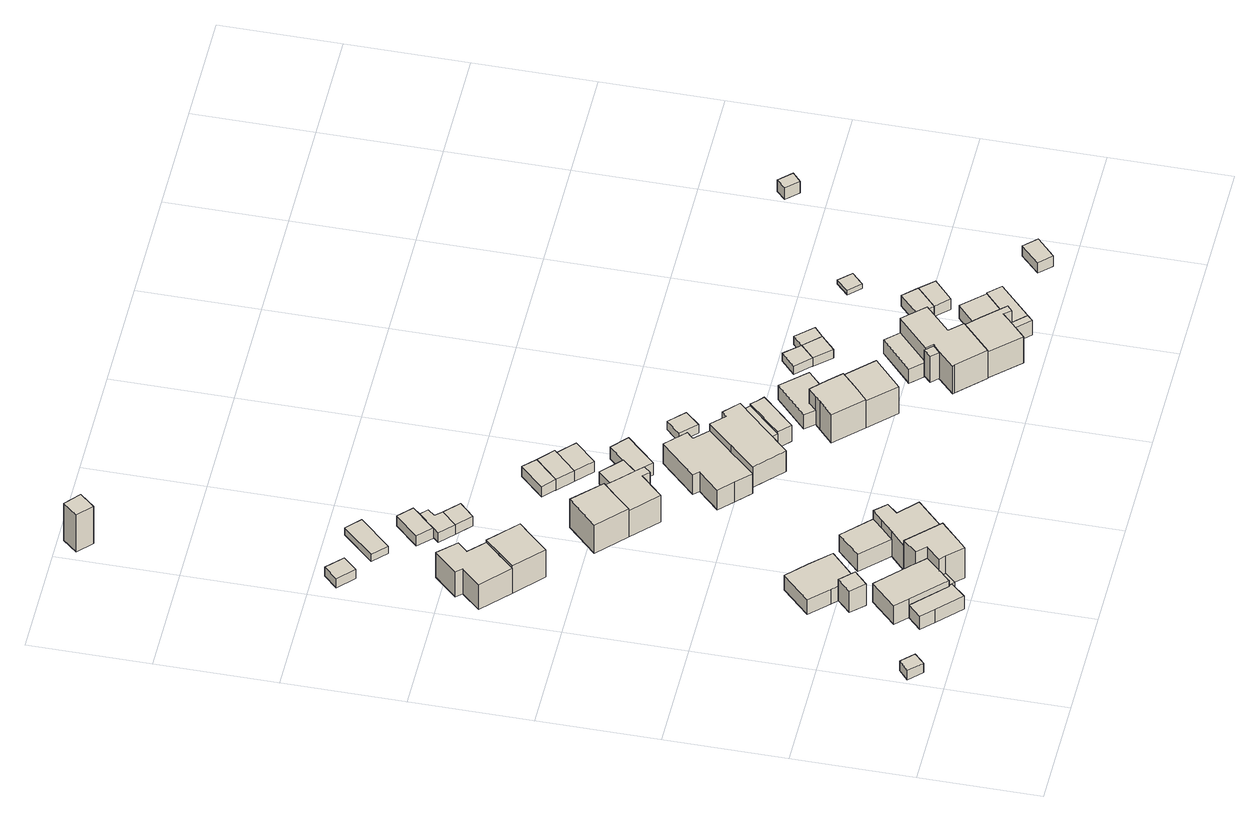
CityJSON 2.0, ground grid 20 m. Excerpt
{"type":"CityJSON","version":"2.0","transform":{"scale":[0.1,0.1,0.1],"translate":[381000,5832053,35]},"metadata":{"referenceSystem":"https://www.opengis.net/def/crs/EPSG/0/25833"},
"CityObjects":{
"building1":{"type":"Building","attributes":{"Gemeindeschluessel":"11000012","BezugspunktDach":"2200","function":"51009_1610","measuredHeight":2.04,"storeysAboveGround":0},"address":[{"country":"Germany","locality":"Berlin"}],"geometry":[{"type":"Solid","lod":"1","boundaries":[[[[0,1,2,3]],[[4,5,6,7]],[[4,7,3,2]],[[5,4,2,1]],[[6,5,1,0]],[[7,6,0,3]]]]}]},
"building2":{"type":"Building","attributes":{"Gemeindeschluessel":"11000012","BezugspunktDach":"2200","function":"31001_2463","measuredHeight":2.77,"storeysAboveGround":1},"address":[{"country":"Germany","locality":"Berlin","thoroughfareNumber":"4 (1)","thoroughfareName":"Altdammer Weg"}],"geometry":[{"type":"Solid","lod":"1","boundaries":[[[[8,9,10,11,12,13,14]],[[15,16,17,18,19,20,21]],[[15,21,14,13]],[[16,15,13,12]],[[17,16,12,11]],[[18,17,11,10]],[[19,18,10,9]],[[20,19,9,8]],[[21,20,8,14]]]]}]},
"building3":{"type":"Building","attributes":{"Gemeindeschluessel":"11000012","BezugspunktDach":"2200","function":"31001_2000","measuredHeight":4.46,"storeysAboveGround":1},"address":[{"country":"Germany","locality":"Berlin","thoroughfareNumber":"4 (2)","thoroughfareName":"Altdammer Weg"}],"geometry":[{"type":"Solid","lod":"1","boundaries":[[[[22,23,24,25]],[[26,27,28,29]],[[26,29,25,24]],[[27,26,24,23]],[[28,27,23,22]],[[29,28,22,25]]]]}]},
"building4":{"type":"Building","attributes":{"Gemeindeschluessel":"11000012","BezugspunktDach":"2200","function":"51009_1610","measuredHeight":2.53,"storeysAboveGround":0},"address":[{"country":"Germany","locality":"Berlin"}],"geometry":[{"type":"Solid","lod":"1","boundaries":[[[[10,30,31,32,11]],[[33,34,35,36,37]],[[33,37,11,32]],[[34,33,32,31]],[[35,34,31,30]],[[36,35,30,10]],[[37,36,10,11]]]]}]},
"building5":{"type":"Building","attributes":{"Gemeindeschluessel":"11000012","function":"31001_1010"},"address":[{"country":"Germany","locality":"Berlin","thoroughfareNumber":"4","thoroughfareName":"Altdammer Weg"}],"children":["building5-1","building5-2"]},
"building5-1":{"type":"BuildingPart","attributes":{"BezugspunktDach":"2200","measuredHeight":7.42,"storeysAboveGround":1},"parents":["building5"],"geometry":[{"type":"MultiSurface","lod":"1","boundaries":[[[38,39,40,41,42,43,44]],[[45,46,47,48,49,50,51]],[[52,53,54,51,44,43]],[[55,53,45,43,42]],[[47,46,42,41]],[[48,47,41,40]],[[49,48,40,39]],[[50,49,39,38]],[[51,50,38,44]],[[45,51,54,53,52]],[[46,45,53,55]]]}]},
"building5-2":{"type":"BuildingPart","attributes":{"BezugspunktDach":"2200","measuredHeight":3.98,"storeysAboveGround":1},"parents":["building5"],"geometry":[{"type":"MultiSurface","lod":"1","boundaries":[[[56,57,58,54,53,55,59,60]],[[61,46,45,51,62,63,64,65]],[[61,65,60,59]],[[46,61,59,55]],[[62,51,54,58]],[[63,62,58,57]],[[64,63,57,56]],[[65,64,56,60]],[[45,46,55,53,66]],[[53,54,51,45]]]}]},
"building6":{"type":"Building","attributes":{"Gemeindeschluessel":"11000012","BezugspunktDach":"2200","function":"31001_2000","measuredHeight":3.88,"storeysAboveGround":1},"address":[{"country":"Germany","locality":"Berlin","thoroughfareNumber":"2 (1)","thoroughfareName":"Altdammer Weg"}],"geometry":[{"type":"Solid","lod":"1","boundaries":[[[[67,68,69,70,71,72]],[[73,74,75,27,76,77]],[[73,77,72,71]],[[74,73,71,70]],[[75,74,70,69]],[[27,75,69,68]],[[76,27,68,67]],[[77,76,67,72]]]]}]},
"building7":{"type":"Building","attributes":{"Gemeindeschluessel":"11000012","BezugspunktDach":"2200","function":"31001_1010","measuredHeight":6.47,"storeysAboveGround":1},"address":[{"country":"Germany","locality":"Berlin","thoroughfareNumber":"21","thoroughfareName":"Regenwalder Weg"}],"geometry":[{"type":"Solid","lod":"1","boundaries":[[[[78,79,80,81,82,83,84,85,86]],[[87,88,89,90,91,92,93,94,95]],[[87,95,86,85]],[[88,87,85,84]],[[89,88,84,83]],[[90,89,83,82]],[[91,90,82,81]],[[92,91,81,80]],[[93,92,80,79]],[[94,93,79,78]],[[95,94,78,86]]]]}]},
"building8":{"type":"Building","attributes":{"Gemeindeschluessel":"11000012","BezugspunktDach":"2200","function":"31001_1010","measuredHeight":6.47,"storeysAboveGround":1},"address":[{"country":"Germany","locality":"Berlin","thoroughfareNumber":"23","thoroughfareName":"Regenwalder Weg"}],"geometry":[{"type":"Solid","lod":"1","boundaries":[[[[96,97,98,99,100,101]],[[93,92,102,103,104,94]],[[93,94,101,100]],[[92,93,100,99]],[[102,92,99,98]],[[103,102,98,97]],[[104,103,97,96]],[[94,104,96,101]]]]}]},
"building9":{"type":"Building","attributes":{"Gemeindeschluessel":"11000012","function":"31001_1010"},"address":[{"country":"Germany","locality":"Berlin","thoroughfareNumber":"2","thoroughfareName":"Altdammer Weg"}],"children":["building9-1","building9-2"]},
"building9-1":{"type":"BuildingPart","attributes":{"BezugspunktDach":"2200","measuredHeight":6.3,"storeysAboveGround":1},"parents":["building9"],"geometry":[{"type":"MultiSurface","lod":"1","boundaries":[[[105,106,107,108,109,110,111,112,113]],[[114,115,116,117,118,119,48,120,47]],[[114,47,113,112]],[[121,122,114,112,111]],[[123,121,115,111,110]],[[117,116,110,109]],[[118,117,109,108]],[[119,118,108,107]],[[48,119,107,106]],[[120,48,106,105]],[[47,120,105,113]],[[115,114,122,121]],[[124,116,115,121,123]]]}]},
"building9-2":{"type":"BuildingPart","attributes":{"BezugspunktDach":"2200","measuredHeight":3.54,"storeysAboveGround":1},"parents":["building9"],"geometry":[{"type":"MultiSurface","lod":"1","boundaries":[[[122,123,125,126]],[[127,116,114,128]],[[127,128,126,125]],[[116,127,125,123]],[[128,114,122,126]],[[114,115,121,122]],[[123,121,115,116]]]}]},
"building10":{"type":"Building","attributes":{"Gemeindeschluessel":"11000012","BezugspunktDach":"2200","function":"31001_2000","measuredHeight":1.93,"storeysAboveGround":1},"address":[{"country":"Germany","locality":"Berlin","thoroughfareNumber":"19 (2)","thoroughfareName":"Regenwalder Weg"}],"geometry":[{"type":"Solid","lod":"1","boundaries":[[[[129,130,131,132]],[[133,134,135,136]],[[133,136,132,131]],[[134,133,131,130]],[[135,134,130,129]],[[136,135,129,132]]]]}]},
"building11":{"type":"Building","attributes":{"Gemeindeschluessel":"11000012","BezugspunktDach":"2200","function":"31001_1010","measuredHeight":6.6,"storeysAboveGround":1},"address":[{"country":"Germany","locality":"Berlin","thoroughfareNumber":"25","thoroughfareName":"Regenwalder Weg"}],"geometry":[{"type":"Solid","lod":"1","boundaries":[[[[137,138,139,140,141]],[[142,143,144,145,146]],[[142,146,141,140]],[[143,142,140,139]],[[144,143,139,138]],[[145,144,138,137]],[[146,145,137,141]]]]}]},
"building12":{"type":"Building","attributes":{"Gemeindeschluessel":"11000012","BezugspunktDach":"2200","function":"31001_2463","measuredHeight":1.44,"storeysAboveGround":1},"address":[{"country":"Germany","locality":"Berlin","thoroughfareNumber":"19 (1)","thoroughfareName":"Regenwalder Weg"}],"geometry":[{"type":"Solid","lod":"1","boundaries":[[[[147,148,149,150]],[[151,152,153,154]],[[151,154,150,149]],[[152,151,149,148]],[[153,152,148,147]],[[154,153,147,150]]]]}]},
"building13":{"type":"Building","attributes":{"Gemeindeschluessel":"11000012","BezugspunktDach":"2200","function":"31001_2000","measuredHeight":2.02,"storeysAboveGround":1},"address":[{"country":"Germany","locality":"Berlin","thoroughfareNumber":"21 (2)","thoroughfareName":"Regenwalder Weg"}],"geometry":[{"type":"Solid","lod":"1","boundaries":[[[[155,156,157,158,159,160,161]],[[162,163,164,165,166,167,168]],[[162,168,161,160]],[[163,162,160,159]],[[164,163,159,158]],[[165,164,158,157]],[[166,165,157,156]],[[167,166,156,155]],[[168,167,155,161]]]]}]},
"building14":{"type":"Building","attributes":{"Gemeindeschluessel":"11000012","BezugspunktDach":"2200","function":"31001_2463","measuredHeight":2.25,"storeysAboveGround":1},"address":[{"country":"Germany","locality":"Berlin","thoroughfareNumber":"21 (1)","thoroughfareName":"Regenwalder Weg"}],"geometry":[{"type":"Solid","lod":"1","boundaries":[[[[160,159,169,170,171]],[[172,173,174,175,176]],[[172,176,171,170]],[[173,172,170,169]],[[174,173,169,159]],[[175,174,159,160]],[[176,175,160,171]]]]}]},
"building15":{"type":"Building","attributes":{"Gemeindeschluessel":"11000012","BezugspunktDach":"2200","function":"31001_2000","measuredHeight":1.99,"storeysAboveGround":1},"address":[{"country":"Germany","locality":"Berlin","thoroughfareNumber":"23 (1)","thoroughfareName":"Regenwalder Weg"}],"geometry":[{"type":"Solid","lod":"1","boundaries":[[[[177,178,156,155]],[[166,179,180,167]],[[166,167,155,156]],[[179,166,156,178]],[[180,179,178,177]],[[167,180,177,155]]]]}]},
"building16":{"type":"Building","attributes":{"Gemeindeschluessel":"11000012","BezugspunktDach":"2200","function":"31001_2000","measuredHeight":7.92,"storeysAboveGround":1},"address":[{"country":"Germany","locality":"Berlin","thoroughfareNumber":"13 (3)","thoroughfareName":"Regenwalder Weg"}],"geometry":[{"type":"Solid","lod":"1","boundaries":[[[[181,182,183,184]],[[185,186,187,188]],[[185,188,184,183]],[[186,185,183,182]],[[187,186,182,181]],[[188,187,181,184]]]]}]},
"building17":{"type":"Building","attributes":{"Gemeindeschluessel":"11000012","function":"31001_1010"},"address":[{"country":"Germany","locality":"Berlin","thoroughfareNumber":"27","thoroughfareName":"Regenwalder Weg"}],"children":["building17-1","building17-2"]},
"building17-1":{"type":"BuildingPart","attributes":{"BezugspunktDach":"2200","measuredHeight":6.78,"storeysAboveGround":1},"parents":["building17"],"geometry":[{"type":"MultiSurface","lod":"1","boundaries":[[[189,190,191,192,193,194,195,196,197]],[[144,143,198,199,200,201,202,203,145]],[[144,145,197,196]],[[143,144,196,195]],[[198,143,195,194]],[[204,205,194,193]],[[200,199,193,192],[206,204,199,200]],[[201,200,192,191]],[[202,201,191,190]],[[203,202,190,189]],[[145,203,189,197]],[[199,198,205,204]],[[204,206,200,199]]]}]},
"building17-2":{"type":"BuildingPart","attributes":{"BezugspunktDach":"2200","measuredHeight":2.54,"storeysAboveGround":1},"parents":["building17"],"geometry":[{"type":"MultiSurface","lod":"1","boundaries":[[[206,207,208,209,205]],[[210,211,212,200,198]],[[210,198,205,209]],[[211,210,209,208]],[[212,211,208,207]],[[200,212,207,206]],[[200,199,213]],[[198,213,199,204,205]],[[204,199,200,206]]]}]},
"building18":{"type":"Building","attributes":{"Gemeindeschluessel":"11000012","BezugspunktDach":"2200","function":"31001_2463","measuredHeight":2.21,"storeysAboveGround":1},"address":[{"country":"Germany","locality":"Berlin","thoroughfareNumber":"25 (2)","thoroughfareName":"Regenwalder Weg"}],"geometry":[{"type":"Solid","lod":"1","boundaries":[[[[214,215,216,217]],[[218,219,220,221]],[[218,221,217,216]],[[219,218,216,215]],[[220,219,215,214]],[[221,220,214,217]]]]}]},
"building19":{"type":"Building","attributes":{"Gemeindeschluessel":"11000012","BezugspunktDach":"2200","function":"31001_1010","measuredHeight":8.39,"storeysAboveGround":1},"address":[{"country":"Germany","locality":"Berlin","thoroughfareNumber":"29","thoroughfareName":"Regenwalder Weg"}],"geometry":[{"type":"Solid","lod":"1","boundaries":[[[[222,223,224,225,226,227,228,229,230,231]],[[232,233,234,235,236,237,238,239,240,241]],[[232,241,231,230]],[[233,232,230,229]],[[234,233,229,228]],[[235,234,228,227]],[[236,235,227,226]],[[237,236,226,225]],[[238,237,225,224]],[[239,238,224,223]],[[240,239,223,222]],[[241,240,222,231]]]]}]},
"building20":{"type":"Building","attributes":{"Gemeindeschluessel":"11000012","BezugspunktDach":"2200","function":"31001_2463","measuredHeight":2.27,"storeysAboveGround":1},"address":[{"country":"Germany","locality":"Berlin","thoroughfareNumber":"25 (1)","thoroughfareName":"Regenwalder Weg"}],"geometry":[{"type":"Solid","lod":"1","boundaries":[[[[242,243,244,215,214]],[[245,246,247,248,249]],[[245,249,214,215]],[[246,245,215,244]],[[247,246,244,243]],[[248,247,243,242]],[[249,248,242,214]]]]}]},
"building21":{"type":"Building","attributes":{"Gemeindeschluessel":"11000012","BezugspunktDach":"2200","function":"31001_2463","measuredHeight":2.52,"storeysAboveGround":1},"address":[{"country":"Germany","locality":"Berlin","thoroughfareNumber":"27 (1)","thoroughfareName":"Regenwalder Weg"}],"geometry":[{"type":"Solid","lod":"1","boundaries":[[[[250,251,252,253,254]],[[211,255,256,257,212]],[[211,212,254,253]],[[255,211,253,252]],[[256,255,252,251]],[[257,256,251,250]],[[212,257,250,254]]]]}]},
"building22":{"type":"Building","attributes":{"Gemeindeschluessel":"11000012","BezugspunktDach":"2200","function":"31001_2000","measuredHeight":2.31,"storeysAboveGround":1},"address":[{"country":"Germany","locality":"Berlin","thoroughfareNumber":"27 (2)","thoroughfareName":"Regenwalder Weg"}],"geometry":[{"type":"Solid","lod":"1","boundaries":[[[[258,259,243,242]],[[247,260,261,248]],[[247,248,242,243]],[[260,247,243,259]],[[261,260,259,258]],[[248,261,258,242]]]]}]},
"building23":{"type":"Building","attributes":{"Gemeindeschluessel":"11000012","function":"31001_1010"},"address":[{"country":"Germany","locality":"Berlin","thoroughfareNumber":"31","thoroughfareName":"Regenwalder Weg"}],"children":["building23-1","building23-2"]},
"building23-1":{"type":"BuildingPart","attributes":{"BezugspunktDach":"2200","measuredHeight":6.86,"storeysAboveGround":1},"parents":["building23"],"geometry":[{"type":"MultiSurface","lod":"1","boundaries":[[[262,263,264,265,266,267,268,269,270]],[[271,272,273,274,275,276,277,278,279]],[[271,279,270,269]],[[272,271,269,268]],[[273,272,268,267]],[[274,273,267,266]],[[275,274,266,265]],[[280,281,265,264]],[[282,280,276,264,263]],[[278,277,263,262]],[[279,278,262,270]],[[276,275,281,280]],[[277,283,276,280,282]]]}]},
"building23-2":{"type":"BuildingPart","attributes":{"BezugspunktDach":"2200","measuredHeight":2.85,"storeysAboveGround":1},"parents":["building23"],"geometry":[{"type":"MultiSurface","lod":"1","boundaries":[[[284,285,281,282]],[[275,286,287,277]],[[286,275,281,285]],[[287,286,285,284]],[[277,287,284,282]],[[276,280,281,275]],[[282,280,276,277]]]}]},
"building24":{"type":"Building","attributes":{"Gemeindeschluessel":"11000012","BezugspunktDach":"2200","function":"31001_2463","measuredHeight":3.69,"storeysAboveGround":1},"address":[{"country":"Germany","locality":"Berlin","thoroughfareNumber":"31 (1)","thoroughfareName":"Regenwalder Weg"}],"geometry":[{"type":"Solid","lod":"1","boundaries":[[[[288,289,290,291,292]],[[293,294,295,296,297]],[[293,297,292,291]],[[294,293,291,290]],[[295,294,290,289]],[[296,295,289,288]],[[297,296,288,292]]]]}]},
"building25":{"type":"Building","attributes":{"Gemeindeschluessel":"11000012","BezugspunktDach":"2200","function":"31001_2000","measuredHeight":1.82,"storeysAboveGround":1},"address":[{"country":"Germany","locality":"Berlin","thoroughfareNumber":"29 (1)","thoroughfareName":"Regenwalder Weg"}],"geometry":[{"type":"Solid","lod":"1","boundaries":[[[[298,299,300,301]],[[302,303,304,305]],[[302,305,301,300]],[[303,302,300,299]],[[304,303,299,298]],[[305,304,298,301]]]]}]},
"building26":{"type":"Building","attributes":{"Gemeindeschluessel":"11000012","function":"31001_1010"},"address":[{"country":"Germany","locality":"Berlin","thoroughfareNumber":"33","thoroughfareName":"Regenwalder Weg"}],"children":["building26-1","building26-2"]},
"building26-1":{"type":"BuildingPart","attributes":{"BezugspunktDach":"2200","measuredHeight":6.38,"storeysAboveGround":1},"parents":["building26"],"geometry":[{"type":"MultiSurface","lod":"1","boundaries":[[[306,307,308,309,310,311,312,313]],[[314,315,316,317,318,319,320,321]],[[314,321,313,312]],[[315,314,312,311]],[[322,323,315,311,310]],[[317,316,310,309],[317,324,322,316]],[[318,317,309,308]],[[319,318,308,307]],[[320,319,307,306]],[[321,320,306,313]],[[316,315,323,322]],[[324,317,316,322]]]}]},
"building26-2":{"type":"BuildingPart","attributes":{"BezugspunktDach":"2200","measuredHeight":2.95,"storeysAboveGround":1},"parents":["building26"],"geometry":[{"type":"Solid","lod":"1","boundaries":[[[[323,322,324,325,326,327]],[[328,329,317,316,315,330]],[[328,330,327,326]],[[329,328,326,325]],[[317,329,325,324]],[[330,315,323,327]],[[316,317,324,322]],[[315,316,322,323]]]]}]},
"building27":{"type":"Building","attributes":{"Gemeindeschluessel":"11000012","BezugspunktDach":"2200","function":"31001_1010","measuredHeight":5.72,"storeysAboveGround":1},"address":[{"country":"Germany","locality":"Berlin","thoroughfareNumber":"35","thoroughfareName":"Regenwalder Weg"}],"geometry":[{"type":"Solid","lod":"1","boundaries":[[[[331,332,333,334]],[[318,335,336,320]],[[318,320,334,333]],[[335,318,333,332]],[[336,335,332,331]],[[320,336,331,334]]]]}]},
"building28":{"type":"Building","attributes":{"Gemeindeschluessel":"11000012","BezugspunktDach":"2200","function":"51009_1610","measuredHeight":5.48,"storeysAboveGround":0},"address":[{"country":"Germany","locality":"Berlin"}],"geometry":[{"type":"Solid","lod":"1","boundaries":[[[[337,338,339,340,341]],[[342,343,344,345,346]],[[342,346,341,340]],[[343,342,340,339]],[[344,343,339,338]],[[345,344,338,337]],[[346,345,337,341]]]]}]},
"building29":{"type":"Building","attributes":{"Gemeindeschluessel":"11000012","BezugspunktDach":"2200","function":"31001_1010","measuredHeight":5.87,"storeysAboveGround":1},"address":[{"country":"Germany","locality":"Berlin","thoroughfareNumber":"37","thoroughfareName":"Regenwalder Weg"}],"geometry":[{"type":"Solid","lod":"1","boundaries":[[[[347,348,349,350,351,352,353,354,355,356]],[[357,358,359,360,361,362,363,364,365,366]],[[357,366,356,355]],[[358,357,355,354]],[[359,358,354,353]],[[360,359,353,352]],[[361,360,352,351]],[[362,361,351,350]],[[363,362,350,349]],[[364,363,349,348]],[[365,364,348,347]],[[366,365,347,356]]]]}]},
"building30":{"type":"Building","attributes":{"Gemeindeschluessel":"11000012","BezugspunktDach":"2200","function":"31001_2463","measuredHeight":2.91,"storeysAboveGround":1},"address":[{"country":"Germany","locality":"Berlin","thoroughfareNumber":"37 (1)","thoroughfareName":"Regenwalder Weg"}],"geometry":[{"type":"Solid","lod":"1","boundaries":[[[[367,368,369,370,371]],[[372,373,374,375,376]],[[372,376,371,370]],[[373,372,370,369]],[[374,373,369,368]],[[375,374,368,367]],[[376,375,367,371]]]]}]},
"building31":{"type":"Building","attributes":{"Gemeindeschluessel":"11000012","BezugspunktDach":"2200","function":"31001_2000","measuredHeight":1.69,"storeysAboveGround":1},"address":[{"country":"Germany","locality":"Berlin","thoroughfareNumber":"33 (1)","thoroughfareName":"Regenwalder Weg"}],"geometry":[{"type":"Solid","lod":"1","boundaries":[[[[377,378,379,380]],[[381,382,383,384]],[[381,384,380,379]],[[382,381,379,378]],[[383,382,378,377]],[[384,383,377,380]]]]}]},
"building32":{"type":"Building","attributes":{"Gemeindeschluessel":"11000012","BezugspunktDach":"2200","function":"31001_2000","measuredHeight":1.76,"storeysAboveGround":1},"address":[{"country":"Germany","locality":"Berlin","thoroughfareNumber":"35 (1)","thoroughfareName":"Regenwalder Weg"}],"geometry":[{"type":"Solid","lod":"1","boundaries":[[[[385,386,378,377]],[[387,388,389,390]],[[387,390,377,378]],[[388,387,378,386]],[[389,388,386,385]],[[390,389,385,377]]]]}]},
"building33":{"type":"Building","attributes":{"Gemeindeschluessel":"11000012","function":"31001_1010"},"address":[{"country":"Germany","locality":"Berlin","thoroughfareNumber":"39","thoroughfareName":"Regenwalder Weg"}],"children":["building33-1","building33-2"]},
"building33-1":{"type":"BuildingPart","attributes":{"BezugspunktDach":"2200","measuredHeight":6.15,"storeysAboveGround":1},"parents":["building33"],"geometry":[{"type":"MultiSurface","lod":"1","boundaries":[[[391,392,393,394,395,396,397,398,399,400]],[[401,402,403,404,405,406,407,408,409,410]],[[401,410,400,399]],[[402,401,399,398]],[[403,402,398,397]],[[411,412,403,397,396]],[[405,404,396,395]],[[406,405,395,394]],[[407,406,394,393]],[[408,407,393,392]],[[409,408,392,391]],[[410,409,391,400]],[[404,403,412,411]]]}]},
"building33-2":{"type":"BuildingPart","attributes":{"BezugspunktDach":"2200","measuredHeight":2.85,"storeysAboveGround":1},"parents":["building33"],"geometry":[{"type":"MultiSurface","lod":"1","boundaries":[[[411,413,414,412]],[[415,416,404,403]],[[415,403,412,414]],[[416,415,414,413]],[[404,416,413,411]],[[403,404,411,412,417]]]}]},
"building34":{"type":"Building","attributes":{"Gemeindeschluessel":"11000012","BezugspunktDach":"2200","function":"51009_1610","measuredHeight":3.1,"storeysAboveGround":0},"address":[{"country":"Germany","locality":"Berlin"}],"geometry":[{"type":"Solid","lod":"1","boundaries":[[[[418,419,420,421,422]],[[423,424,425,426,427]],[[423,427,422,421]],[[424,423,421,420]],[[425,424,420,419]],[[426,425,419,418]],[[427,426,418,422]]]]}]},
"building35":{"type":"Building","attributes":{"Gemeindeschluessel":"11000012","BezugspunktDach":"2200","function":"51009_1610","measuredHeight":1.72,"storeysAboveGround":0},"address":[{"country":"Germany","locality":"Berlin"}],"geometry":[{"type":"Solid","lod":"1","boundaries":[[[[386,428,429,378]],[[430,431,432,382]],[[430,382,378,429]],[[431,430,429,428]],[[432,431,428,386]],[[382,432,386,378]]]]}]},
"building36":{"type":"Building","attributes":{"Gemeindeschluessel":"11000012","BezugspunktDach":"2200","function":"31001_2463","measuredHeight":3.16,"storeysAboveGround":1},"address":[{"country":"Germany","locality":"Berlin","thoroughfareNumber":"39 (1)","thoroughfareName":"Regenwalder Weg"}],"geometry":[{"type":"Solid","lod":"1","boundaries":[[[[419,433,434,420]],[[435,436,425,424]],[[435,424,420,434]],[[436,435,434,433]],[[425,436,433,419]],[[424,425,419,420]]]]}]},
"building37":{"type":"Building","attributes":{"Gemeindeschluessel":"11000012","BezugspunktDach":"2200","function":"31001_2723","measuredHeight":2.55,"storeysAboveGround":1},"address":[{"country":"Germany","locality":"Berlin","thoroughfareNumber":"37 (2)","thoroughfareName":"Regenwalder Weg"}],"geometry":[{"type":"Solid","lod":"1","boundaries":[[[[437,438,439,440,441]],[[442,443,444,445,446]],[[442,446,441,440]],[[443,442,440,439]],[[444,443,439,438]],[[445,444,438,437]],[[446,445,437,441]]]]}]},
"building38":{"type":"Building","attributes":{"Gemeindeschluessel":"11000012","BezugspunktDach":"2200","function":"31001_2000","measuredHeight":2.17,"storeysAboveGround":1},"address":[{"country":"Germany","locality":"Berlin","thoroughfareNumber":"39 (2)","thoroughfareName":"Regenwalder Weg"}],"geometry":[{"type":"Solid","lod":"1","boundaries":[[[[447,448,439,437]],[[449,450,451,452]],[[449,452,437,439]],[[450,449,439,448]],[[451,450,448,447]],[[452,451,447,437]]]]}]},
"building39":{"type":"Building","attributes":{"Gemeindeschluessel":"11000012","BezugspunktDach":"2200","function":"31001_2000","measuredHeight":0.935,"storeysAboveGround":1},"address":[{"country":"Germany","locality":"Berlin","thoroughfareNumber":"37 (3)","thoroughfareName":"Regenwalder Weg"}],"geometry":[{"type":"Solid","lod":"1","boundaries":[[[[453,454,455,456]],[[457,458,459,460]],[[457,460,456,455]],[[458,457,455,454]],[[459,458,454,453]],[[460,459,453,456]]]]}]},
"building40":{"type":"Building","attributes":{"Gemeindeschluessel":"11000012","BezugspunktDach":"2200","function":"31001_2463","measuredHeight":2.17,"storeysAboveGround":1},"address":[{"country":"Germany","locality":"Berlin","thoroughfareNumber":"41 (1)","thoroughfareName":"Regenwalder Weg"}],"geometry":[{"type":"Solid","lod":"1","boundaries":[[[[461,462,463,464]],[[465,466,467,468]],[[465,468,464,463]],[[466,465,463,462]],[[467,466,462,461]],[[468,467,461,464]]]]}]},
"building41":{"type":"Building","attributes":{"Gemeindeschluessel":"11000012","BezugspunktDach":"2200","function":"31001_2000","measuredHeight":2.33,"storeysAboveGround":1},"address":[{"country":"Germany","locality":"Berlin","thoroughfareNumber":"37 (4)","thoroughfareName":"Regenwalder Weg"}],"geometry":[{"type":"Solid","lod":"1","boundaries":[[[[469,470,471,472]],[[473,474,475,476]],[[473,476,472,471]],[[474,473,471,470]],[[475,474,470,469]],[[476,475,469,472]]]]}]}
},
"vertices":[
[24,37,30],[41,54,30],[21,74,30],[3,58,30],[21,74,10],[41,54,10],[24,37,10],[3,58,10],
[134,42,40],[172,5,40],[194,29,40],[189,34,40],[188,32,40],[135,83,40],[114,62,40],[135,83,12],[188,32,12],[189,34,12],[194,29,12],[172,5,12],[134,42,12],[114,62,12],
[149,154,57],[172,176,57],[150,198,57],[128,176,57],[150,198,12],[172,176,12],[149,154,12],[128,176,12],
[198,25,40],[215,43,40],[206,51,40],[206,51,14],[215,43,14],[198,25,14],[194,29,14],[189,34,14],
[215,43,77],[239,18,77],[285,63,77],[235,113,77],[214,90,77],[229,75,77],[206,51,77],[229,75,13],[214,90,13],[235,113,13],[285,63,13],[239,18,13],[215,43,13],[206,51,13],[229,75,45],[229,75,53],[206,51,53],[214,90,53],
[135,83,53],[188,32,53],[189,34,53],[157,145,53],[115,103,53],[157,145,13],[189,34,13],[188,32,13],[135,83,13],[115,103,13],[229,75,42],
[141,207,43],[172,176,43],[219,221,43],[188,253,43],[156,284,43],[110,238,43],[156,284,12],[188,253,12],[219,221,12],[141,207,12],[110,238,12],
[57,690,69],[81,716,69],[105,741,69],[79,766,69],[95,783,69],[67,812,69],[31,774,69],[40,764,69],[11,733,69],[40,764,16],[31,774,16],[67,812,16],[95,783,16],[79,766,16],[105,741,16],[81,716,16],[57,690,16],[11,733,16],
[103,647,74],[127,673,74],[151,698,74],[105,741,74],[81,716,74],[57,690,74],[151,698,16],[127,673,16],[103,647,16],
[260,88,67],[285,63,67],[333,110,67],[302,139,67],[318,156,67],[300,175,67],[283,158,67],[262,138,67],[235,113,67],[262,138,13],[283,158,13],[300,175,13],[318,156,13],[302,139,13],[333,110,13],[260,88,13],[283,158,49],[262,138,49],[300,175,49],[300,175,40],
[255,219,49],[218,182,49],[255,219,13],[218,182,13],
[36,931,38],[57,954,38],[31,979,38],[9,956,38],[31,979,19],[57,954,19],[36,931,19],[9,956,19],
[216,541,76],[239,566,76],[263,590,76],[218,634,76],[169,585,76],[218,634,16],[263,590,16],[239,566,16],[216,541,16],[169,585,16],
[100,894,34],[150,946,34],[126,968,34],[77,916,34],[126,968,19],[150,946,19],[100,894,19],[77,916,19],
[163,802,39],[187,827,39],[177,838,39],[187,850,39],[175,861,39],[149,834,39],[140,824,39],[149,834,19],[175,861,19],[187,850,19],[177,838,19],[187,827,19],[163,802,19],[140,824,19],
[186,873,39],[164,894,39],[127,856,39],[164,894,17],[186,873,17],[175,861,17],[149,834,17],[127,856,17],
[187,780,39],[211,804,39],[211,804,19],[187,780,19],
[26,1341,99],[48,1366,99],[23,1387,99],[2,1363,99],[23,1387,20],[48,1366,20],[26,1341,20],[2,1363,20],
[259,500,72],[295,537,72],[306,527,72],[316,538,72],[306,548,72],[283,570,72],[263,590,72],[239,566,72],[216,541,72],[283,570,16],[306,548,16],[316,538,16],[306,527,16],[295,537,16],[259,500,16],[306,548,42],[283,570,42],[316,538,42],
[334,557,42],[354,579,42],[321,610,42],[321,610,16],[354,579,16],[334,557,16],[299,555,16],
[292,672,40],[329,710,40],[310,729,40],[272,690,40],[310,729,18],[329,710,18],[292,672,18],[272,690,18],
[338,401,46],[362,378,46],[441,462,46],[419,484,46],[430,495,46],[429,496,46],[398,526,46],[340,467,46],[349,458,46],[315,423,46],[349,458,4],[340,467,4],[398,526,4],[429,496,4],[430,495,4],[419,484,4],[441,462,4],[362,378,4],[338,401,4],[315,423,4],
[317,648,40],[351,683,40],[355,687,40],[329,710,17],[355,687,17],[351,683,17],[317,648,17],[292,672,17],
[358,533,41],[405,582,41],[379,605,41],[354,579,41],[334,557,41],[379,605,16],[405,582,16],[358,533,16],
[344,623,40],[378,658,40],[378,658,17],[344,623,17],
[407,335,61],[443,372,61],[447,376,61],[495,426,61],[470,449,61],[462,441,61],[441,462,61],[401,420,61],[362,378,61],[401,420,17],[441,462,17],[462,441,17],[470,449,17],[495,426,17],[447,376,17],[443,372,17],[407,335,17],[362,378,17],[447,376,45],[495,426,45],[443,372,45],[445,374,17],
[457,359,45],[509,413,45],[509,413,17],[457,359,17],
[476,341,49],[528,395,49],[518,404,49],[509,413,49],[457,359,49],[509,413,15],[518,404,15],[528,395,15],[476,341,15],[457,359,15],
[462,484,35],[484,508,35],[459,533,35],[436,510,35],[459,533,17],[484,508,17],[462,484,17],[436,510,17],
[531,236,73],[556,259,73],[580,282,73],[561,302,73],[536,326,73],[522,313,73],[512,304,73],[487,281,73],[512,304,13],[522,313,13],[536,326,13],[561,302,13],[580,282,13],[556,259,13],[531,236,13],[487,281,13],[536,326,43],[522,313,43],[561,302,43],
[602,340,43],[564,381,43],[508,329,43],[564,381,13],[602,340,13],[508,329,13],
[572,193,70],[622,239,70],[580,282,70],[531,236,70],[622,239,13],[572,193,13],
[659,148,70],[672,160,70],[662,170,70],[660,172,70],[648,160,70],[660,172,15],[662,170,15],[672,160,15],[659,148,15],[648,160,15],
[634,119,73],[676,76,73],[727,124,73],[707,145,73],[751,187,73],[718,222,73],[662,170,73],[672,160,73],[659,148,73],[631,121,73],[659,148,14],[672,160,14],[662,170,14],[718,222,14],[751,187,14],[707,145,14],[727,124,14],[676,76,14],[634,119,14],[631,121,14],
[660,172,42],[662,170,42],[718,222,42],[697,244,42],[641,192,42],[697,244,13],[718,222,13],[662,170,13],[660,172,13],[641,192,13],
[646,344,31],[670,367,31],[647,392,31],[622,369,31],[647,392,14],[670,367,14],[646,344,14],[622,369,14],
[671,317,31],[696,340,31],[670,367,13],[696,340,13],[671,317,13],[646,344,13],
[720,29,70],[746,53,70],[753,60,70],[763,70,70],[773,59,70],[782,67,70],[748,103,70],[727,124,70],[702,100,70],[676,76,70],[702,100,15],[727,124,15],[748,103,15],[782,67,15],[773,59,15],[763,70,15],[753,60,15],[746,53,15],[720,29,15],[676,76,15],[782,67,43],[748,103,43],
[829,110,43],[795,146,43],[795,146,15],[829,110,15],[748,103,30],
[784,29,45],[793,38,45],[773,59,45],[763,70,45],[753,60,45],[763,70,14],[773,59,14],[793,38,14],[784,29,14],[753,60,14],
[713,355,31],[687,383,31],[687,383,14],[713,355,14],[696,340,14],
[848,90,45],[829,110,45],[829,110,14],[848,90,14],
[792,185,36],[809,201,36],[826,217,36],[805,239,36],[771,207,36],[805,239,13],[826,217,13],[809,201,13],[792,185,13],[771,207,13],
[813,163,36],[847,194,36],[826,217,14],[847,194,14],[813,163,14],[792,185,14],
[830,306,23],[850,325,23],[831,345,23],[811,325,23],[831,345,14],[850,325,14],[830,306,14],[811,325,14],
[942,30,33],[974,60,33],[954,81,33],[922,50,33],[954,81,11],[974,60,11],[942,30,11],[922,50,11],
[1014,443,40],[1030,457,40],[1010,478,40],[995,463,40],[1010,478,16],[1030,457,16],[1014,443,16],[995,463,16]
]}
